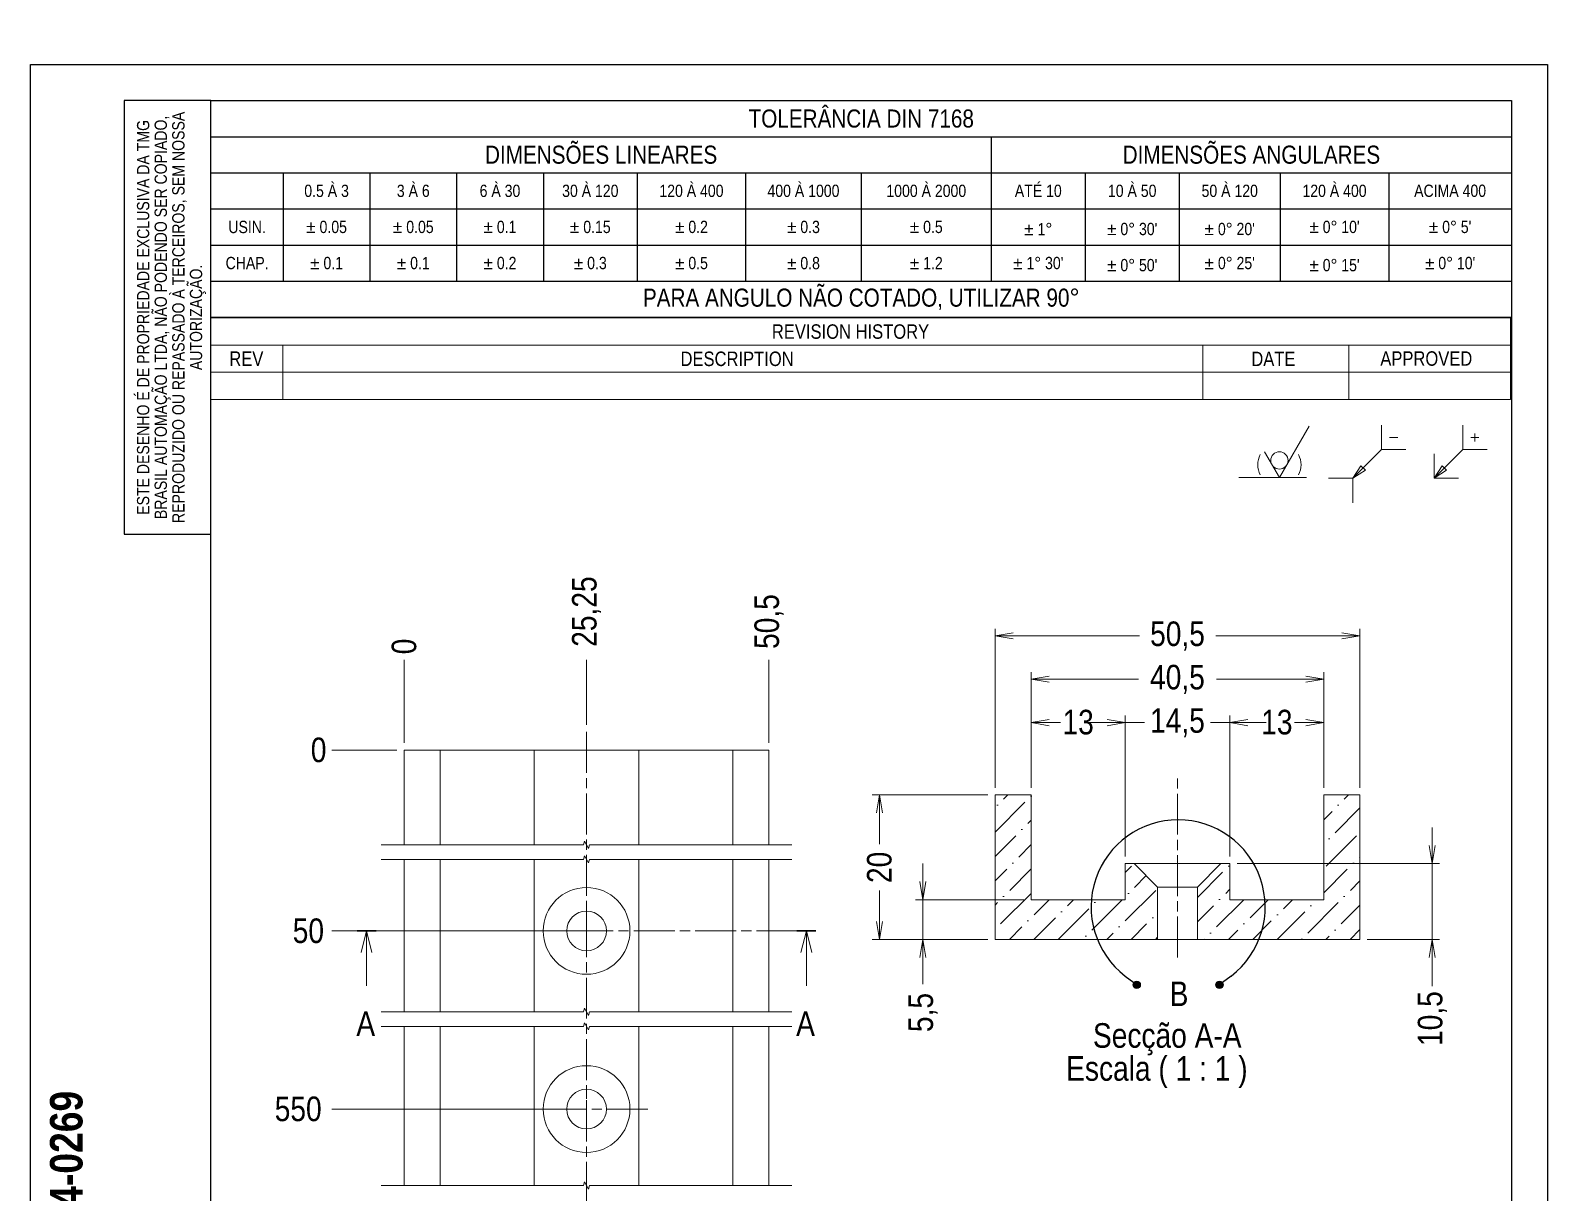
# Model space of a CAD drawing. Header units: millimetres. Extents: x 0 to 210, y 0 to 944.
# Drawn here: x 0 to 210, y 140.9 to 301.7 of the extents above; entities that cross this region are included whole.
import ezdxf

# ---------------------------------------------------------------- set-up
doc = ezdxf.new("R2010")
doc.units = ezdxf.units.MM
doc.linetypes.add('CHAIN', pattern=[0.3543, 0.2362, -0.0295, 0.0591, -0.0295])
doc.layers.get('0').update_dxf_attribs({"lineweight": 25})
for name, color, linetype, lineweight in [('BORDA', 7, 'Continuous', 25), ('CONTORNO', 7, 'Continuous', 9), ('TMG - Bordas do Detalhe', 7, 'Continuous', 25), ('TMG - Secção', 7, 'CHAIN', 18), ('TMG - Simbolos', 7, 'Continuous', 18), ('TMG - Título', 7, 'Continuous', 18), ('TMG - Visível', 7, 'Continuous', 18)]:
    doc.layers.add(name, color=color, linetype=linetype, lineweight=lineweight)
for name, color, linetype, lineweight, true_color in [('TMG - Cota', 1, 'Continuous', 18, 0xff0000), ('TMG - Hachura', 7, 'Continuous', 9, 0xff8000), ('TMG - Linha de Centro', 5, 'Continuous', 9, 0x0000ff), ('TMG - Linha de Quebra', 5, 'Continuous', 9, 0x0000ff), ('TMG - Marca de Centro', 5, 'Continuous', 9, 0x0000ff), ('TMG - Simbologia Usinagem', 5, 'Continuous', 18, 0x0000ff)]:
    doc.layers.add(name, color=color, linetype=linetype, lineweight=lineweight, true_color=true_color)
doc.styles.add('Estilo de texto118', font='')
doc.styles.add('Estilo de texto120', font='')
doc.styles.add('TMG - Cota', font='technic_.ttf')
doc.styles.add('TMG - Lista de Peças', font='technic_.ttf')
doc.styles.add('TMG - Tolerância', font='technic_.ttf')
doc.styles.get('Estilo de texto118').set_extended_font_data('Technic', bold=True)
doc.styles.get('Estilo de texto120').set_extended_font_data('Technic', bold=True)
doc.dimstyles.new('TMG - Cota', dxfattribs={"dimtxt": 3.4, "dimasz": 2.5, "dimexe": 1, "dimexo": 1, "dimgap": 0.8, "dimtad": 0, "dimtxsty": 'TMG - Cota', "dimblk": 'OPEN', "dimcen": 0.09, "dimdle": 10, "dimclrd": 256, "dimclre": 256, "dimclrt": 256, "dimadec": 0, "dimazin": 0, "dimtfac": 0.470588, "dimtmove": 0, "dimatfit": 3, "dimldrblk": 'Open-1', "dimfxl": 0, "dimtolj": 1, "dimtzin": 0, "dimlwd": -1, "dimlwe": -1, "dimarcsym": 0})
pattern_1 = [(45, (0, 0), (1.262849, 4.630445), [5.953125, -1.190625, 0, -1.190625])]

# ---------------------------------------------------------------- blocks, each defined once
blk = doc.blocks.new('Bordas BORDA A4')
at = {"layer": 'BORDA'}
for p, q in [((0, 297), (210, 297)), ((0, 0), (0, 297)), ((210, 297), (210, 0)), ((210, 0), (0, 0))]:
    blk.add_line(p, q, dxfattribs=at)
at = {"layer": 'BORDA', "lineweight": 30}
for p, q in [((25, 292), (205, 292)), ((25, 5), (25, 292)), ((205, 292), (205, 5)), ((205, 5), (25, 5))]:
    blk.add_line(p, q, dxfattribs=at)
at = {"layer": 'CONTORNO'}
for tag, p, height, style in [('STOCK_NUMBER_001', (7.22, 136.06), 4.5, 'Estilo de texto118'), ('FILENAME_AND_PATH_001', (23.73, 4.84), 2, 'Estilo de texto120')]:
    blk.add_attdef(tag, p, '', height=height, rotation=90, dxfattribs=dict(at, style=style))
blk = doc.blocks.new('TMG.Propriedade')
at = {"layer": 'TMG - Simbolos', "lineweight": 30}
for p, q in [((-12, 0), (-12, -60)), ((0, 0), (-12, 0)), ((-12, -60), (0, -60))]:
    blk.add_line(p, q, dxfattribs=at)
at = {"layer": 'TMG - Simbolos'}
blk.add_line((0, 0), (0, -60), dxfattribs=at)
at = {"layer": 'TMG - Simbolos', "insert": (-5.47, -30), "char_height": 1.7, "width": 58.8074, "attachment_point": 5, "rotation": 90, "line_spacing_factor": 0.860529, "style": 'TMG - Tolerância'}
blk.add_mtext('\\fTechnic|b0|i0;{\\H1.7000;ESTE DESENHO É DE PROPRIEDADE EXCLUSIVA DA TMG BRASIL AUTOMAÇÃO LTDA}\\fTechnic|b0|i0;{\\H1.7000;, NÃO PODENDO SER COPIADO, REPRODUZIDO OU REPASSADO À TERCEIROS, SEM NOSSA AUTORIZAÇÃO.}\\fTechnic|b0|i0;{\\H1.6000;\\P}', dxfattribs=at)
blk = doc.blocks.new('Tolerâncias DIN 7168')
at = {"layer": 'TMG - Simbolos', "lineweight": 30}
for p, q in [((-180, -30), (-180, 0)), ((-180, -5), (0, -5)), ((-72, -5), (-72, -25)), ((-180, -10), (0, -10)), ((-170, -10), (-170, -25)), ((-158, -10), (-158, -25)), ((-146, -10), (-146, -25)), ((-134, -10), (-134, -25)), ((-121, -10), (-121, -25)), ((-106, -10), (-106, -25)), ((-90, -10), (-90, -25)), ((-59, -10), (-59, -25)), ((-46, -10), (-46, -25)), ((-32, -10), (-32, -25)), ((-17, -10), (-17, -25)), ((-180, -15), (0, -15)), ((-180, -20), (0, -20)), ((-180, -25), (0, -25)), ((-180, -30), (0, -30)), ((0, -30), (-180, -30))]:
    blk.add_line(p, q, dxfattribs=at)
at = {"layer": 'TMG - Simbolos'}
for p, q in [((-180, 0), (0, 0)), ((0, 0), (0, -30))]:
    blk.add_line(p, q, dxfattribs=at)
at = {"layer": 'TMG - Simbolos', "attachment_point": 5, "style": 'TMG - Tolerância'}
for s, insert, char_height in [('\\fTechnic|b0|i0;{\\H2.5000;TOLERÂNCIA DIN 7168}', (-90, -2.5), 2.5), ('\\fTechnic|b0|i0;{\\H2.5000;DIMENSÕES LINEARES}', (-126, -7.5), 2.5), ('\\fTechnic|b0|i0;{\\H2.5000;DIMENSÕES ANGULARES}', (-36, -7.5), 2.5), ('\\fTechnic|b0|i0;{\\H1.7000;0.5 À 3}', (-164, -12.5), 1.7), ('\\fTechnic|b0|i0;{\\H1.7000;3 À 6}', (-152, -12.5), 1.7), ('\\fTechnic|b0|i0;{\\H1.7000;6 À 30}', (-140, -12.5), 1.7), ('\\fTechnic|b0|i0;{\\H1.7000;30 À 120}', (-127.5, -12.5), 1.7), ('\\fTechnic|b0|i0;{\\H1.7000;120 À 400}', (-113.5, -12.5), 1.7), ('\\fTechnic|b0|i0;{\\H1.7000;400 À 1000}', (-98, -12.5), 1.7), ('\\fTechnic|b0|i0;{\\H1.7000;1000 À 2000}', (-81, -12.5), 1.7), ('\\fTechnic|b0|i0;{\\H1.7000;ATÉ 10}', (-65.5, -12.5), 1.7), ('\\fTechnic|b0|i0;{\\H1.7000;10 À 50}', (-52.5, -12.5), 1.7), ('\\fTechnic|b0|i0;{\\H1.7000;50 À 120}', (-39, -12.5), 1.7), ('\\fTechnic|b0|i0;{\\H1.7000;120 À 400}', (-24.5, -12.5), 1.7), ('\\fTechnic|b0|i0;{\\H1.7000;ACIMA 400}', (-8.5, -12.49), 1.7), ('\\fTechnic|b0|i0;{\\H1.7000;USIN.}', (-175, -17.5), 1.7), ('\\fTechnic|b0|i0;{\\H1.7000;± 0.05}', (-164, -17.49), 1.7), ('\\fTechnic|b0|i0;{\\H1.7000;± 0.05}', (-152, -17.49), 1.7), ('\\fTechnic|b0|i0;{\\H1.7000;± 0.1}', (-140, -17.49), 1.7), ('\\fTechnic|b0|i0;{\\H1.7000;± 0.15}', (-127.5, -17.49), 1.7), ('\\fTechnic|b0|i0;{\\H1.7000;± 0.2}', (-113.5, -17.49), 1.7), ('\\fTechnic|b0|i0;{\\H1.7000;± 0.3}', (-98, -17.49), 1.7), ('\\fTechnic|b0|i0;{\\H1.7000;± 0.5}', (-81, -17.49), 1.7), ("\\fTechnic|b0|i0;{\\H1.7000;± 0° 10'}", (-24.5, -17.49), 1.7), ("\\fTechnic|b0|i0;{\\H1.7000;± 0° 5'}", (-8.5, -17.49), 1.7), ('\\fTechnic|b0|i0;{\\H1.7000;CHAP.}', (-175, -22.49), 1.7), ('\\fTechnic|b0|i0;{\\H1.7000;± 0.1}', (-164, -22.49), 1.7), ('\\fTechnic|b0|i0;{\\H1.7000;± 0.1}', (-152, -22.49), 1.7), ('\\fTechnic|b0|i0;{\\H1.7000;± 0.2}', (-140, -22.49), 1.7), ('\\fTechnic|b0|i0;{\\H1.7000;± 0.3}', (-127.5, -22.49), 1.7), ('\\fTechnic|b0|i0;{\\H1.7000;± 0.5}', (-113.5, -22.49), 1.7), ('\\fTechnic|b0|i0;{\\H1.7000;± 0.8}', (-98, -22.5), 1.7), ('\\fTechnic|b0|i0;{\\H1.7000;± 1.2}', (-81, -22.49), 1.7), ("\\fTechnic|b0|i0;{\\H1.7000;± 1° 30'}", (-65.5, -22.49), 1.7), ("\\fTechnic|b0|i0;{\\H1.7000;± 0° 25'}", (-39, -22.49), 1.7), ("\\fTechnic|b0|i0;{\\H1.7000;± 0° 10'}", (-8.5, -22.49), 1.7), ('\\fTechnic|b0|i0;{\\H2.5000;PARA ANGULO NÃO COTADO, UTILIZAR 90°}', (-90, -27.5), 2.5)]:
    blk.add_mtext(s, dxfattribs=dict(at, insert=insert, char_height=char_height))
at = {"layer": 'TMG - Simbolos', "char_height": 1.7, "attachment_point": 5, "line_spacing_factor": 3.529412, "style": 'TMG - Tolerância'}
for s, insert in [('\\fTechnic|b0|i0;{\\H1.7000;± 1°}\\fTechnic|b0|i0;{\\H1.6000;\\P}', (-65.5, -17.78)), ("\\fTechnic|b0|i0;{\\H1.7000;± 0° 30'}\\fTechnic|b0|i0;{\\H1.6000;\\P}", (-52.5, -17.78)), ("\\fTechnic|b0|i0;{\\H1.7000;± 0° 20'}\\fTechnic|b0|i0;{\\H1.6000;\\P}", (-39, -17.78)), ("\\fTechnic|b0|i0;{\\H1.7000;± 0° 50'}\\fTechnic|b0|i0;{\\H1.6000;\\P}", (-52.5, -22.78)), ("\\fTechnic|b0|i0;{\\H1.7000;± 0° 15'}\\fTechnic|b0|i0;{\\H1.6000;\\P}", (-24.5, -22.78))]:
    blk.add_mtext(s, dxfattribs=dict(at, insert=insert))
blk = doc.blocks.new('TMG.Rebarba')
at = {"layer": 'TMG - Simbolos'}
for p, q in [((-4.85, 2.65), (-4.85, 7.15)), ((10.15, 2.65), (10.15, 7.15)), ((12.4, 5.65), (12.4, 4.15)), ((-3.35, 4.9), (-1.85, 4.9)), ((11.65, 4.9), (13.15, 4.9)), ((-10.15, -2.65), (-4.85, 2.65)), ((-4.85, 2.65), (-0.35, 2.65)), ((4.85, -2.65), (10.15, 2.65)), ((4.85, 1.85), (4.85, -2.65)), ((10.15, 2.65), (14.65, 2.65)), ((-10.15, -2.65), (-14.65, -2.65)), ((-10.15, -2.65), (-8.67, -0.32)), ((-7.82, -1.17), (-10.15, -2.65)), ((-10.15, -2.65), (-10.15, -7.15)), ((-8.67, -0.32), (-7.82, -1.17)), ((4.85, -2.65), (6.33, -0.32)), ((7.18, -1.17), (4.85, -2.65)), ((4.85, -2.65), (9.35, -2.65)), ((6.33, -0.32), (7.18, -1.17))]:
    blk.add_line(p, q, dxfattribs=at)
blk = doc.blocks.new('(U.P.)')
at = {"layer": 'TMG - Simbologia Usinagem', "lineweight": 18}
for p, q in [((13, 9.53), (7.5, 0)), ((7.5, 0), (4.75, 4.76))]:
    blk.add_line(p, q, dxfattribs=at)
at = {"layer": 'TMG - Simbologia Usinagem'}
blk.add_circle((7.5, 3.18), 1.59, dxfattribs=at)
at = {"layer": 'TMG - Título'}
for q in [(0, 0), (12.5, 0)]:
    blk.add_line((7.5, 0), q, dxfattribs=at)
for start, end in [(151.9454, 208.0546), (331.9454, 28.0546)]:
    blk.add_arc((7.5, 2.38), 4, start, end, dxfattribs=at)
blk = doc.blocks.new('REVISION HISTORY')
at = {"layer": 'TMG - Simbolos'}
for p, q in [((25, 261.94), (204.88, 261.94)), ((25, 261.94), (25, 258.17)), ((204.88, 261.94), (204.88, 258.17)), ((25, 258.17), (204.88, 258.17)), ((25, 258.17), (25, 254.4)), ((34.93, 258.17), (34.93, 254.4)), ((162.26, 258.17), (162.26, 254.4)), ((182.46, 258.17), (182.46, 254.4)), ((204.88, 258.17), (204.88, 254.4)), ((25, 254.4), (204.88, 254.4)), ((25, 254.4), (25, 250.62)), ((34.93, 254.4), (34.93, 250.62)), ((162.26, 254.4), (162.26, 250.62)), ((182.46, 254.4), (182.46, 250.62)), ((204.88, 254.4), (204.88, 250.62)), ((25, 250.62), (204.88, 250.62))]:
    blk.add_line(p, q, dxfattribs=at)
at = {"layer": 'TMG - Simbolos', "char_height": 2, "attachment_point": 7, "style": 'TMG - Lista de Peças'}
for s, insert in [('REVISION HISTORY', (102.63, 259.01)), ('REV', (27.54, 255.29)), ('DESCRIPTION', (89.99, 255.24)), ('DATE', (168.99, 255.26)), ('APPROVED', (186.84, 255.28))]:
    blk.add_mtext(s, dxfattribs=dict(at, insert=insert))
blk = doc.blocks.new('SeçãoTrans2D0')
at = {"layer": 'TMG - Secção', "linetype": 'Continuous', "lineweight": 35}
for p, q in [((45.22, 177.1), (47.84, 177.1)), ((106.1, 177.1), (108.71, 177.1))]:
    blk.add_line(p, q, dxfattribs=at)
at = {"layer": 'TMG - Secção', "linetype": 'Continuous'}
for p, q in [((46.53, 177.1), (45.78, 174.1)), ((46.53, 174.1), (46.53, 177.1)), ((47.28, 174.1), (46.53, 177.1)), ((107.4, 177.1), (106.65, 174.1)), ((107.4, 174.1), (107.4, 177.1)), ((108.15, 174.1), (107.4, 177.1)), ((46.53, 169.49), (46.53, 174.1)), ((107.4, 169.49), (107.4, 174.1))]:
    blk.add_line(p, q, dxfattribs=at)
at = {"layer": 'TMG - Secção', "char_height": 3.4, "attachment_point": 7, "style": 'TMG - Cota'}
for insert in [(45.12, 162.56), (105.99, 162.56)]:
    blk.add_mtext('A', dxfattribs=dict(at, insert=insert))
blk = doc.blocks.new('Detalhe2D0')
at = {"layer": 'TMG - Bordas do Detalhe'}
h = blk.add_hatch(color=256, dxfattribs=at)
edge = h.paths.add_edge_path()
edge.add_arc((153.12, 169.64), 0.5, 0, 360)
h = blk.add_hatch(color=256, dxfattribs=at)
edge = h.paths.add_edge_path()
edge.add_arc((164.59, 169.64), 0.5, 0, 360)
at = {"layer": 'TMG - Bordas do Detalhe', "linetype": 'Continuous'}
for p, q in [((151.53, 170.85), (152.72, 169.94)), ((166.18, 170.85), (164.99, 169.94))]:
    blk.add_line(p, q, dxfattribs=at)
for centre in [(153.12, 169.64), (164.59, 169.64)]:
    blk.add_circle(centre, 0.5, dxfattribs=at)
at = {"layer": 'TMG - Bordas do Detalhe'}
blk.add_arc((158.86, 180.42), 12.05, 307.427, 232.573, dxfattribs=at)
at = {"layer": 'TMG - Bordas do Detalhe', "insert": (157.68, 166.7), "char_height": 3.4, "attachment_point": 7, "style": 'TMG - Cota'}
blk.add_mtext('B', dxfattribs=at)
blk = doc.blocks.new('_Open')
at = {"color": 0, "linetype": 'ByBlock', "lineweight": -2}
for p, q in [((-1, 0.167), (0, 0)), ((-1, -0.167), (0, 0)), ((0, 0), (-1, 0))]:
    blk.add_line(p, q, dxfattribs=at)
blk = doc.blocks.new('*D31')
at = {"layer": 'Defpoints', "color": 0, "transparency": 16777216}
for p in [(133.52, 195.92), (117.52, 175.92), (133.52, 175.92)]:
    blk.add_point(p, dxfattribs=at)
at = {"layer": 'TMG - Cota', "transparency": 16777216}
for p, q in [((132.52, 195.92), (116.52, 195.92)), ((117.52, 193.42), (117.52, 189.11)), ((117.52, 178.42), (117.52, 182.68)), ((132.52, 175.92), (116.52, 175.92))]:
    blk.add_line(p, q, dxfattribs=at)
at = {"layer": 'TMG - Cota', "transparency": 16777216, "xscale": 2.5, "yscale": 2.5, "zscale": 2.5}
for p, rotation in [((117.52, 195.92), 90), ((117.52, 175.92), 270)]:
    blk.add_blockref('_Open', p, dxfattribs=dict(at, rotation=rotation))
at = {"layer": 'TMG - Cota', "transparency": 16777216, "insert": (115.79, 185.89), "char_height": 3.4, "attachment_point": 2, "rotation": 90, "style": 'TMG - Cota'}
blk.add_mtext('\\A1;20', dxfattribs=at)
blk = doc.blocks.new('Open-1')
at = {"color": 0}
for p, q in [((0, 0), (-1, 0.25)), ((-1, 0), (0, 0)), ((-1, -0.25), (0, 0))]:
    blk.add_line(p, q, dxfattribs=at)
blk = doc.blocks.new('*D32')
at = {"layer": 'Defpoints', "color": 0, "transparency": 16777216}
for p in [(138.52, 181.42), (123.52, 175.92), (133.52, 175.92)]:
    blk.add_point(p, dxfattribs=at)
at = {"layer": 'TMG - Cota', "transparency": 16777216}
for p, q in [((123.52, 183.92), (123.52, 186.42)), ((137.52, 181.42), (122.52, 181.42)), ((123.52, 181.42), (123.52, 175.92)), ((132.52, 175.92), (122.52, 175.92)), ((123.52, 173.42), (123.52, 169.73))]:
    blk.add_line(p, q, dxfattribs=at)
at = {"layer": 'TMG - Cota', "transparency": 16777216, "xscale": 2.5, "yscale": 2.5, "zscale": 2.5}
for p, rotation in [((123.52, 181.42), 270), ((123.52, 175.92), 90)]:
    blk.add_blockref('_Open', p, dxfattribs=dict(at, rotation=rotation))
at = {"layer": 'TMG - Cota', "transparency": 16777216, "insert": (121.53, 165.81), "char_height": 3.4, "attachment_point": 2, "rotation": 90, "style": 'TMG - Cota'}
blk.add_mtext('\\A1;5,5', dxfattribs=at)
blk = doc.blocks.new('*D33')
at = {"layer": 'Defpoints', "color": 0, "transparency": 16777216}
for p in [(166.02, 205.92), (151.52, 186.42), (166.02, 186.42)]:
    blk.add_point(p, dxfattribs=at)
at = {"layer": 'TMG - Cota', "transparency": 16777216}
for p, q in [((149.02, 205.92), (146.52, 205.92)), ((151.52, 187.42), (151.52, 206.92)), ((151.52, 205.92), (154.02, 205.92)), ((154.02, 205.92), (154.18, 205.92)), ((163.52, 205.92), (163.34, 205.92)), ((166.02, 205.92), (163.52, 205.92)), ((166.02, 187.42), (166.02, 206.92)), ((168.52, 205.92), (171.02, 205.92))]:
    blk.add_line(p, q, dxfattribs=at)
at = {"layer": 'TMG - Cota', "transparency": 16777216, "xscale": 2.5, "yscale": 2.5, "zscale": 2.5}
blk.add_blockref('_Open', (151.52, 205.92), dxfattribs=at)
at = {"layer": 'TMG - Cota', "transparency": 16777216, "xscale": 2.5, "yscale": 2.5, "zscale": 2.5, "rotation": 180}
blk.add_blockref('_Open', (166.02, 205.92), dxfattribs=at)
at = {"layer": 'TMG - Cota', "transparency": 16777216, "insert": (158.76, 207.92), "char_height": 3.4, "attachment_point": 2, "style": 'TMG - Cota'}
blk.add_mtext('\\A1;14,5', dxfattribs=at)
blk = doc.blocks.new('*D34')
at = {"layer": 'Defpoints', "color": 0, "transparency": 16777216}
for p in [(179.02, 211.92), (138.52, 195.92), (179.02, 195.92)]:
    blk.add_point(p, dxfattribs=at)
at = {"layer": 'TMG - Cota', "transparency": 16777216}
for p, q in [((138.52, 196.92), (138.52, 212.92)), ((179.02, 196.92), (179.02, 212.92)), ((141.02, 211.92), (153.36, 211.92)), ((176.52, 211.92), (164.17, 211.92))]:
    blk.add_line(p, q, dxfattribs=at)
at = {"layer": 'TMG - Cota', "transparency": 16777216, "xscale": 2.5, "yscale": 2.5, "zscale": 2.5, "rotation": 180}
blk.add_blockref('_Open', (138.52, 211.92), dxfattribs=at)
at = {"layer": 'TMG - Cota', "transparency": 16777216, "xscale": 2.5, "yscale": 2.5, "zscale": 2.5}
blk.add_blockref('_Open', (179.02, 211.92), dxfattribs=at)
at = {"layer": 'TMG - Cota', "transparency": 16777216, "insert": (158.76, 213.92), "char_height": 3.4, "attachment_point": 2, "style": 'TMG - Cota'}
blk.add_mtext('\\A1;40,5', dxfattribs=at)
blk = doc.blocks.new('*D35')
at = {"layer": 'Defpoints', "color": 0, "transparency": 16777216}
for p in [(151.52, 205.92), (138.52, 195.92), (151.52, 186.42)]:
    blk.add_point(p, dxfattribs=at)
at = {"layer": 'TMG - Cota', "transparency": 16777216}
for p, q in [((138.52, 196.92), (138.52, 206.92)), ((141.02, 205.92), (142.57, 205.92)), ((149.02, 205.92), (147.47, 205.92)), ((151.52, 187.42), (151.52, 206.92))]:
    blk.add_line(p, q, dxfattribs=at)
at = {"layer": 'TMG - Cota', "transparency": 16777216, "xscale": 2.5, "yscale": 2.5, "zscale": 2.5, "rotation": 180}
blk.add_blockref('_Open', (138.52, 205.92), dxfattribs=at)
at = {"layer": 'TMG - Cota', "transparency": 16777216, "xscale": 2.5, "yscale": 2.5, "zscale": 2.5}
blk.add_blockref('_Open', (151.52, 205.92), dxfattribs=at)
at = {"layer": 'TMG - Cota', "transparency": 16777216, "insert": (145.02, 207.7), "char_height": 3.4, "attachment_point": 2, "style": 'TMG - Cota'}
blk.add_mtext('\\A1;13', dxfattribs=at)
blk = doc.blocks.new('*D36')
at = {"layer": 'Defpoints', "color": 0, "transparency": 16777216}
for p in [(179.02, 205.92), (179.02, 195.92), (166.02, 186.42)]:
    blk.add_point(p, dxfattribs=at)
at = {"layer": 'TMG - Cota', "transparency": 16777216}
for p, q in [((166.02, 187.42), (166.02, 206.92)), ((168.52, 205.92), (170.07, 205.92)), ((176.52, 205.92), (174.97, 205.92)), ((179.02, 196.92), (179.02, 206.92))]:
    blk.add_line(p, q, dxfattribs=at)
at = {"layer": 'TMG - Cota', "transparency": 16777216, "xscale": 2.5, "yscale": 2.5, "zscale": 2.5, "rotation": 180}
blk.add_blockref('_Open', (166.02, 205.92), dxfattribs=at)
at = {"layer": 'TMG - Cota', "transparency": 16777216, "xscale": 2.5, "yscale": 2.5, "zscale": 2.5}
blk.add_blockref('_Open', (179.02, 205.92), dxfattribs=at)
at = {"layer": 'TMG - Cota', "transparency": 16777216, "insert": (172.52, 207.7), "char_height": 3.4, "attachment_point": 2, "style": 'TMG - Cota'}
blk.add_mtext('\\A1;13', dxfattribs=at)
blk = doc.blocks.new('*D37')
at = {"layer": 'Defpoints', "color": 0, "transparency": 16777216}
for p in [(184.02, 217.92), (133.52, 195.92), (184.02, 195.92)]:
    blk.add_point(p, dxfattribs=at)
at = {"layer": 'TMG - Cota', "transparency": 16777216}
for p, q in [((133.52, 196.92), (133.52, 218.92)), ((184.02, 196.92), (184.02, 218.92)), ((136.02, 217.92), (153.49, 217.92)), ((181.52, 217.92), (164.06, 217.92))]:
    blk.add_line(p, q, dxfattribs=at)
at = {"layer": 'TMG - Cota', "transparency": 16777216, "xscale": 2.5, "yscale": 2.5, "zscale": 2.5, "rotation": 180}
blk.add_blockref('_Open', (133.52, 217.92), dxfattribs=at)
at = {"layer": 'TMG - Cota', "transparency": 16777216, "xscale": 2.5, "yscale": 2.5, "zscale": 2.5}
blk.add_blockref('_Open', (184.02, 217.92), dxfattribs=at)
at = {"layer": 'TMG - Cota', "transparency": 16777216, "insert": (158.77, 219.92), "char_height": 3.4, "attachment_point": 2, "style": 'TMG - Cota'}
blk.add_mtext('\\A1;50,5', dxfattribs=at)
blk = doc.blocks.new('*D38')
at = {"layer": 'Defpoints', "color": 0, "transparency": 16777216}
for p in [(166.02, 186.42), (184.02, 175.92), (194.02, 175.92)]:
    blk.add_point(p, dxfattribs=at)
at = {"layer": 'TMG - Cota', "transparency": 16777216}
for p, q in [((194.02, 188.92), (194.02, 191.42)), ((167.02, 186.42), (195.02, 186.42)), ((194.02, 186.42), (194.02, 175.92)), ((185.02, 175.92), (195.02, 175.92)), ((194.02, 173.42), (194.02, 169.44))]:
    blk.add_line(p, q, dxfattribs=at)
at = {"layer": 'TMG - Cota', "transparency": 16777216, "xscale": 2.5, "yscale": 2.5, "zscale": 2.5}
for p, rotation in [((194.02, 186.42), 270), ((194.02, 175.92), 90)]:
    blk.add_blockref('_Open', p, dxfattribs=dict(at, rotation=rotation))
at = {"layer": 'TMG - Cota', "transparency": 16777216, "insert": (192.03, 164.97), "char_height": 3.4, "attachment_point": 2, "rotation": 90, "style": 'TMG - Cota'}
blk.add_mtext('\\A1;10,5', dxfattribs=at)
blk = doc.blocks.new('*D39')
at = {"layer": 'Defpoints', "color": 0, "transparency": 16777216}
for p in [(51.73, 943.89), (41.73, 202.13), (51.73, 202.13)]:
    blk.add_point(p, dxfattribs=at)
at = {"layer": 'TMG - Cota', "transparency": 16777216}
blk.add_line((50.73, 202.13), (41.73, 202.13), dxfattribs=at)
at = {"layer": 'TMG - Cota', "transparency": 16777216, "insert": (39.9, 202.13), "char_height": 3.4, "attachment_point": 5, "style": 'TMG - Cota'}
blk.add_mtext('\\A1;0', dxfattribs=at)
blk = doc.blocks.new('*D40')
at = {"layer": 'Defpoints', "color": 0, "transparency": 16777216}
for p in [(51.73, 943.89), (41.73, 177.1), (76.98, 177.1)]:
    blk.add_point(p, dxfattribs=at)
at = {"layer": 'TMG - Cota', "transparency": 16777216}
blk.add_line((75.98, 177.1), (41.73, 177.1), dxfattribs=at)
at = {"layer": 'TMG - Cota', "transparency": 16777216, "insert": (38.48, 177.1), "char_height": 3.4, "attachment_point": 5, "style": 'TMG - Cota'}
blk.add_mtext('\\A1;50', dxfattribs=at)
blk = doc.blocks.new('*D41')
at = {"layer": 'Defpoints', "color": 0, "transparency": 16777216}
for p in [(51.73, 943.89), (41.73, 152.45), (76.98, 152.45)]:
    blk.add_point(p, dxfattribs=at)
at = {"layer": 'TMG - Cota', "transparency": 16777216}
blk.add_line((75.98, 152.45), (41.73, 152.45), dxfattribs=at)
at = {"layer": 'TMG - Cota', "transparency": 16777216, "insert": (37.07, 152.45), "char_height": 3.4, "attachment_point": 5, "style": 'TMG - Cota'}
blk.add_mtext('\\A1;550', dxfattribs=at)
blk = doc.blocks.new('*D42')
at = {"layer": 'Defpoints', "color": 0, "transparency": 16777216}
for p in [(51.73, 943.89), (41.73, 129.34), (76.98, 129.34)]:
    blk.add_point(p, dxfattribs=at)
at = {"layer": 'TMG - Cota', "transparency": 16777216}
blk.add_line((75.98, 129.34), (41.73, 129.34), dxfattribs=at)
at = {"layer": 'TMG - Cota', "transparency": 16777216, "insert": (36.52, 129.34), "char_height": 3.4, "attachment_point": 5, "style": 'TMG - Cota'}
blk.add_mtext('\\A1;1050', dxfattribs=at)
blk = doc.blocks.new('*D43')
at = {"layer": 'Defpoints', "color": 0, "transparency": 16777216}
for p in [(51.73, 943.89), (41.73, 108.06), (76.98, 108.06)]:
    blk.add_point(p, dxfattribs=at)
at = {"layer": 'TMG - Cota', "transparency": 16777216}
blk.add_line((75.98, 108.06), (41.73, 108.06), dxfattribs=at)
at = {"layer": 'TMG - Cota', "transparency": 16777216, "insert": (36.47, 108.06), "char_height": 3.4, "attachment_point": 5, "style": 'TMG - Cota'}
blk.add_mtext('\\A1;1550', dxfattribs=at)
blk = doc.blocks.new('*D44')
at = {"layer": 'Defpoints', "color": 0, "transparency": 16777216}
for p in [(51.73, 943.89), (41.73, 85.64), (51.73, 85.64)]:
    blk.add_point(p, dxfattribs=at)
at = {"layer": 'TMG - Cota', "transparency": 16777216}
blk.add_line((50.73, 85.64), (41.73, 85.64), dxfattribs=at)
at = {"layer": 'TMG - Cota', "transparency": 16777216, "insert": (36.44, 85.64), "char_height": 3.4, "attachment_point": 5, "style": 'TMG - Cota'}
blk.add_mtext('\\A1;1600', dxfattribs=at)
blk = doc.blocks.new('*D45')
at = {"layer": 'Defpoints', "color": 0, "transparency": 16777216}
for p in [(51.73, 943.89), (51.73, 214.63), (51.73, 202.13)]:
    blk.add_point(p, dxfattribs=at)
at = {"layer": 'TMG - Cota', "transparency": 16777216}
blk.add_line((51.73, 203.13), (51.73, 214.63), dxfattribs=at)
at = {"layer": 'TMG - Cota', "transparency": 16777216, "insert": (51.73, 216.46), "char_height": 3.4, "attachment_point": 5, "rotation": 90, "style": 'TMG - Cota'}
blk.add_mtext('\\A1;0', dxfattribs=at)
blk = doc.blocks.new('*D46')
at = {"layer": 'Defpoints', "color": 0, "transparency": 16777216}
for p in [(51.73, 943.89), (76.98, 214.63), (76.98, 204.63)]:
    blk.add_point(p, dxfattribs=at)
at = {"layer": 'TMG - Cota', "transparency": 16777216}
blk.add_line((76.98, 205.63), (76.98, 214.63), dxfattribs=at)
at = {"layer": 'TMG - Cota', "transparency": 16777216, "insert": (76.98, 221.29), "char_height": 3.4, "attachment_point": 5, "rotation": 90, "style": 'TMG - Cota'}
blk.add_mtext('\\A1;25,25', dxfattribs=at)
blk = doc.blocks.new('*D47')
at = {"layer": 'Defpoints', "color": 0, "transparency": 16777216}
for p in [(51.73, 943.89), (102.23, 214.63), (102.23, 202.13)]:
    blk.add_point(p, dxfattribs=at)
at = {"layer": 'TMG - Cota', "transparency": 16777216}
blk.add_line((102.23, 203.13), (102.23, 214.63), dxfattribs=at)
at = {"layer": 'TMG - Cota', "transparency": 16777216, "insert": (102.23, 219.91), "char_height": 3.4, "attachment_point": 5, "rotation": 90, "style": 'TMG - Cota'}
blk.add_mtext('\\A1;50,5', dxfattribs=at)

msp = doc.modelspace()

# ---------------------------------------------------------------- hatches: boundary and pattern name
at = {"layer": 'TMG - Hachura'}
h = msp.add_hatch(dxfattribs=at)
h.set_pattern_fill('ANSI36', color=256, scale=19.05, style=0)
h.set_pattern_definition(pattern_1)
h.paths.add_polyline_path([(133.524, 195.921), (133.524, 175.921), (156.024, 175.921), (156.024, 183.171), (152.774, 186.421), (151.524, 186.421), (151.524, 181.421), (138.524, 181.421), (138.524, 195.921)])
h = msp.add_hatch(dxfattribs=at)
h.set_pattern_fill('ANSI36', color=256, scale=19.05, style=0)
h.set_pattern_definition(pattern_1)
h.paths.add_polyline_path([(164.774, 186.421), (161.524, 183.171), (161.524, 175.921), (184.024, 175.921), (184.024, 195.921), (179.024, 195.921), (179.024, 181.421), (166.024, 181.421), (166.024, 186.421)])

# ---------------------------------------------------------------- linework, layer by layer
at = {"layer": 'TMG - Linha de Centro', "linetype": 'CHAIN', "ltscale": 23.990969}
for p, q in [((76.981, 204.629), (76.981, 83.142)), ((158.774, 173.421), (158.774, 198.421))]:
    msp.add_line(p, q, dxfattribs=at)
at = {"layer": 'TMG - Linha de Quebra', "flags": 128}
for points in [[(48.556, 189.005), (76.559, 189.005), (76.693, 189.505), (77.27, 188.505), (77.404, 189.005), (105.406, 189.005)], [(48.556, 187.005), (76.559, 187.005), (76.693, 187.505), (77.27, 186.505), (77.404, 187.005), (105.406, 187.005)], [(48.556, 165.894), (76.559, 165.894), (76.693, 166.394), (77.27, 165.394), (77.404, 165.894), (105.406, 165.894)], [(48.556, 163.894), (76.559, 163.894), (76.693, 164.394), (77.27, 163.394), (77.404, 163.894), (105.406, 163.894)], [(48.556, 141.882), (76.559, 141.882), (76.693, 142.382), (77.27, 141.382), (77.404, 141.882), (105.406, 141.882)]]:
    msp.add_lwpolyline(points, dxfattribs=at)
at = {"layer": 'TMG - Marca de Centro', "linetype": 'CHAIN', "ltscale": 6.667144}
for p, q in [((76.981, 180.1), (76.981, 174.1)), ((76.981, 155.447), (76.981, 149.447))]:
    msp.add_line(p, q, dxfattribs=at)
at = {"layer": 'TMG - Marca de Centro', "linetype": 'CHAIN', "ltscale": 23.990969}
for p, q in [((106.181, 177.1), (47.78, 177.1)), ((85.481, 152.447), (68.481, 152.447))]:
    msp.add_line(p, q, dxfattribs=at)
at = {"layer": 'TMG - Visível'}
for p, q in [((51.731, 202.129), (51.731, 189.005)), ((56.731, 202.129), (51.731, 202.129)), ((56.731, 202.129), (56.731, 189.005)), ((69.731, 202.129), (56.731, 202.129)), ((69.731, 202.129), (69.731, 189.005)), ((84.231, 202.129), (69.731, 202.129)), ((84.231, 202.129), (84.231, 189.005)), ((97.231, 202.129), (84.231, 202.129)), ((97.231, 202.129), (97.231, 189.005)), ((102.231, 202.129), (97.231, 202.129)), ((102.231, 202.129), (102.231, 189.005)), ((133.524, 195.921), (133.524, 175.921)), ((138.524, 195.921), (133.524, 195.921)), ((138.524, 181.421), (138.524, 195.921)), ((184.024, 195.921), (179.024, 195.921)), ((179.024, 195.921), (179.024, 181.421)), ((184.024, 175.921), (184.024, 195.921)), ((51.731, 187.005), (51.731, 165.894)), ((56.731, 187.005), (56.731, 165.894)), ((69.731, 187.005), (69.731, 165.894)), ((84.231, 187.005), (84.231, 165.894)), ((97.231, 187.005), (97.231, 165.894)), ((102.231, 187.005), (102.231, 165.894)), ((152.774, 186.421), (151.524, 186.421)), ((151.524, 186.421), (151.524, 181.421)), ((156.024, 183.171), (152.774, 186.421)), ((152.774, 186.421), (164.774, 186.421)), ((164.774, 186.421), (161.524, 183.171)), ((166.024, 186.421), (164.774, 186.421)), ((166.024, 181.421), (166.024, 186.421)), ((156.024, 175.921), (156.024, 183.171)), ((161.524, 183.171), (156.024, 183.171)), ((161.524, 183.171), (161.524, 175.921)), ((151.524, 181.421), (138.524, 181.421)), ((179.024, 181.421), (166.024, 181.421)), ((133.524, 175.921), (156.024, 175.921)), ((161.524, 175.921), (156.024, 175.921)), ((161.524, 175.921), (184.024, 175.921)), ((51.731, 163.894), (51.731, 141.882)), ((56.731, 163.894), (56.731, 141.882)), ((69.731, 163.894), (69.731, 141.882)), ((84.231, 163.894), (84.231, 141.882)), ((97.231, 163.894), (97.231, 141.882)), ((102.231, 163.894), (102.231, 141.882))]:
    msp.add_line(p, q, dxfattribs=at)
for centre, radius in [((76.981, 177.1), 6), ((76.981, 177.1), 2.75), ((76.981, 152.447), 6), ((76.981, 152.447), 2.75)]:
    msp.add_circle(centre, radius, dxfattribs=at)

# ---------------------------------------------------------------- block references
msp.add_blockref('Bordas BORDA A4', (0, 0)).add_auto_attribs({'STOCK_NUMBER_001': '04-0269', 'FILENAME_AND_PATH_001': 'M:\\Engenharia\\Mecânica\\Desenhos Montagem\\Biblioteca\\04 - FABRICAÇÃO - ESPECIAIS\\04-0269.ipt'})
for name, p in [('TMG.Propriedade', (25, 292)), ('Tolerâncias DIN 7168', (205, 292))]:
    msp.add_blockref(name, p)
at = {"xscale": 0.75, "yscale": 0.75, "zscale": 0.75}
for name, p in [('(U.P.)', (167.25, 239.821)), ('TMG.Rebarba', (190.633, 241.717))]:
    msp.add_blockref(name, p, dxfattribs=at)
at = {"layer": 'TMG - Bordas do Detalhe'}
msp.add_blockref('Detalhe2D0', (0, 0), dxfattribs=at)
at = {"layer": 'TMG - Secção'}
msp.add_blockref('SeçãoTrans2D0', (0, 0), dxfattribs=at)
at = {"layer": 'TMG - Simbolos'}
msp.add_blockref('REVISION HISTORY', (0, 0), dxfattribs=at)

# ---------------------------------------------------------------- texts
at = {"layer": 'TMG - Simbolos', "char_height": 3.4, "attachment_point": 7, "style": 'TMG - Cota'}
for s, insert in [('Secção A-A', (147.068, 159.887)), ('Escala ( 1 : 1 )', (143.359, 155.346))]:
    msp.add_mtext(s, dxfattribs=dict(at, insert=insert))

# ---------------------------------------------------------------- dimensions: what is measured, and where the dimension line sits
at = {"layer": 'TMG - Cota'}
for feature_location, offset, dtype, text, picture, middle in [((51.731, 85.642), (-10, 0), 0, '1600', '*D44', (36.435, 85.642)), ((76.981, 108.06), (-35.25, 0), 0, '1550', '*D43', (36.47, 108.06)), ((76.981, 129.337), (-35.25, 0), 0, '1050', '*D42', (36.522, 129.337)), ((76.981, 152.447), (-35.25, 0), 0, '550', '*D41', (37.069, 152.447)), ((76.981, 177.1), (-35.25, 0), 0, '50', '*D40', (38.478, 177.1)), ((51.731, 202.129), (-10, 0), 0, '0', '*D39', (39.902, 202.129)), ((51.731, 202.129), (0, 12.5), 1, '0', '*D45', (51.731, 216.457)), ((76.981, 204.629), (0, 10), 1, '25,25', '*D46', (76.981, 221.287)), ((102.231, 202.129), (0, 12.5), 1, '50,5', '*D47', (102.231, 219.915))]:
    dim = msp.add_ordinate_dim(feature_location=feature_location, offset=offset, dtype=dtype, origin=(51.731, 943.885), text=text, dimstyle='TMG - Cota', override={"dimgap": 0.8, "dimtad": 0, "dimdec": 2, "dimtol": 0, "dimlim": 0, "dimtp": 0, "dimtm": 0, "dimtdec": 2}, dxfattribs=at)
    dim.commit()
    dim.dimension.update_dxf_attribs({"geometry": picture, "text_midpoint": middle})
for base, p1, p2, angle, override, picture, middle in [((184.024, 217.921), (133.524, 195.921), (184.024, 195.921), 180, {"dimgap": 0.8, "dimdec": 2, "dimtol": 0, "dimlim": 0, "dimtp": 0, "dimtm": 0, "dimtdec": 2, "dimtofl": 0, "dimatfit": 1}, '*D37', (158.774, 217.921)), ((179.024, 211.921), (138.524, 195.921), (179.024, 195.921), 180, {"dimgap": 0.8, "dimdec": 2, "dimtol": 0, "dimlim": 0, "dimtp": 0, "dimtm": 0, "dimtdec": 2, "dimtofl": 0, "dimatfit": 1}, '*D34', (158.764, 211.921)), ((166.024, 205.921), (151.524, 186.421), (166.024, 186.421), 180, {"dimgap": 0.8, "dimdec": 2, "dimtol": 0, "dimlim": 0, "dimtp": 0, "dimtm": 0, "dimtdec": 2, "dimtofl": 0}, '*D33', (158.764, 205.921)), ((117.524, 175.921), (133.524, 195.921), (133.524, 175.921), 90, {"dimgap": 0.8, "dimdec": 2, "dimtol": 0, "dimlim": 0, "dimtp": 0, "dimtm": 0, "dimtdec": 2, "dimtofl": 0, "dimatfit": 1}, '*D31', (117.524, 185.891)), ((194.024, 175.921), (166.024, 186.421), (184.024, 175.921), 90, {"dimgap": 0.8, "dimdec": 2, "dimtol": 0, "dimlim": 0, "dimtp": 0, "dimtm": 0, "dimtdec": 2, "dimtofl": 1, "dimatfit": 1}, '*D38', (194.024, 164.967)), ((123.524, 175.921), (138.524, 181.421), (133.524, 175.921), 90, {"dimgap": 0.8, "dimdec": 2, "dimtol": 0, "dimlim": 0, "dimtp": 0, "dimtm": 0, "dimtdec": 2, "dimtofl": 1, "dimatfit": 1}, '*D32', (123.524, 165.805))]:
    dim = msp.add_linear_dim(base=base, p1=p1, p2=p2, angle=angle, dimstyle='TMG - Cota', override=override, dxfattribs=at)
    dim.commit()
    dim.dimension.update_dxf_attribs({"geometry": picture, "text_midpoint": middle, "dimtype": 160})
for base, p1, p2, picture, middle in [((151.524, 205.921), (138.524, 195.921), (151.524, 186.421), '*D35', (145.024, 205.921)), ((179.024, 205.921), (166.024, 186.421), (179.024, 195.921), '*D36', (172.524, 205.921))]:
    dim = msp.add_linear_dim(base=base, p1=p1, p2=p2, dimstyle='TMG - Cota', override={"dimgap": 0.8, "dimdec": 2, "dimtol": 0, "dimlim": 0, "dimtp": 0, "dimtm": 0, "dimtdec": 2, "dimtofl": 0, "dimatfit": 1}, dxfattribs=at)
    dim.commit()
    dim.dimension.update_dxf_attribs({"geometry": picture, "text_midpoint": middle, "dimtype": 160})

doc.saveas('drawing.dxf')
